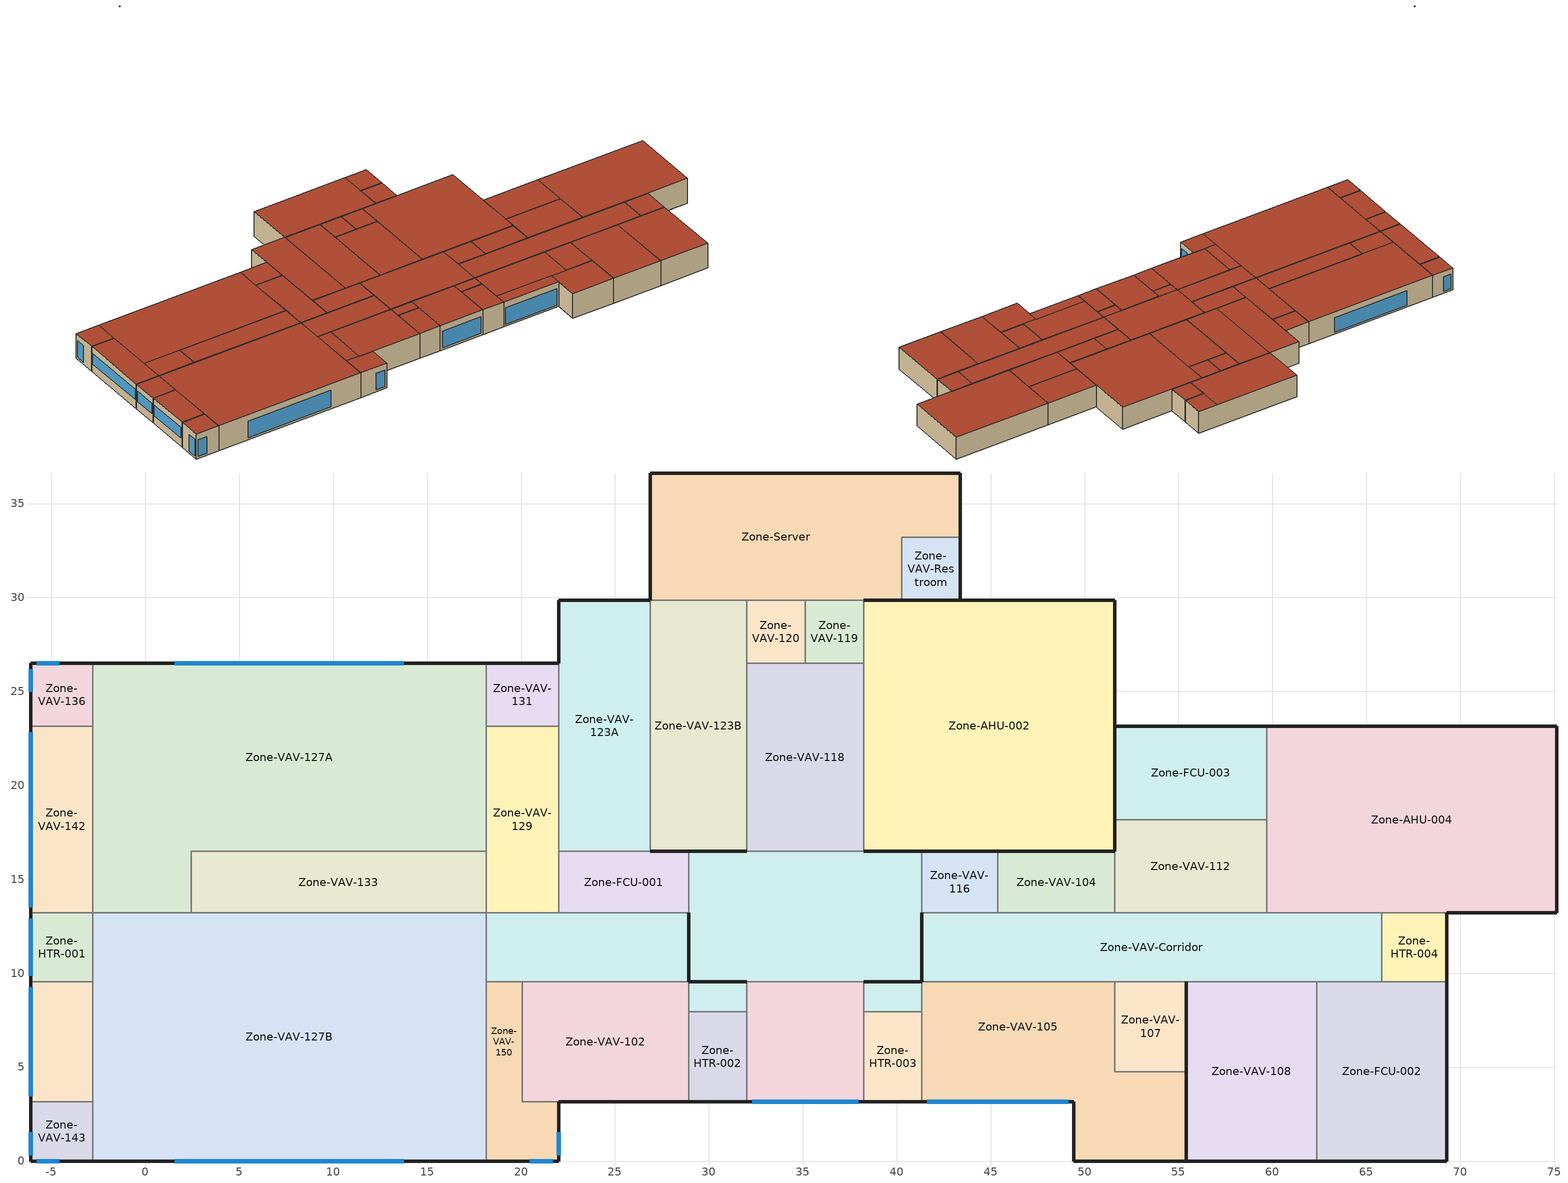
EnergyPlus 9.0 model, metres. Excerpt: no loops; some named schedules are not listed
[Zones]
Zone-VAV-143
 floor ground (nonres floor): -2.79,3.15 -2.79,0 -6.1,0 -6.1,3.15 z0
 wall outside (nonres ext wall): -6.1,3.15 -6.1,0 -2.79,0 z0:3.66
 wall to Zone-VAV-142 (int wall): -2.79,3.15 -6.1,3.15 z0:3.66
 wall to Zone-VAV-127B (int wall): -2.79,0 -2.79,3.15 z0:3.66
 window (Window U 0.57 SHGC 0.39): -5.79,0 -4.57,0 / -6.1,1.52 -6.1,0.3 z0.3:2.74
 roof outside (nonres roof): -6.1,3.15 -6.1,0 -2.79,0 -2.79,3.15 z3.66
Zone-VAV-142
 floor ground (nonres floor): -2.79,9.55 -2.79,3.15 -6.1,3.15 -6.1,9.55 z0; -2.79,23.14 -2.79,13.21 -6.1,13.21 -6.1,23.14 z0
 wall outside (nonres ext wall): -6.1,23.14 -6.1,13.21 / -6.1,9.55 -6.1,3.15 z0:3.66
 wall to Zone-VAV-136 (int wall): -2.79,23.14 -6.1,23.14 z0:3.66
 wall to Zone-VAV-127A (int wall): -2.79,13.21 -2.79,23.14 z0:3.66
 wall adiabatic (int wall): -6.1,13.21 -2.79,13.21 / -2.79,9.55 -6.1,9.55 z0:3.66
 wall to Zone-VAV-127B (int wall): -2.79,3.15 -2.79,9.55 z0:3.66
 window (Window U 0.57 SHGC 0.39): -6.1,22.83 -6.1,13.51 / -6.1,9.25 -6.1,3.45 z1.22:2.74
 roof outside (nonres roof): -6.1,23.14 -6.1,13.21 -2.79,13.21 -2.79,23.14 z3.66; -6.1,9.55 -6.1,3.15 -2.79,3.15 -2.79,9.55 z3.66
Zone-HTR-001
 floor ground (nonres floor): -2.79,13.21 -2.79,9.55 -6.1,9.55 -6.1,13.21 z0
 wall outside (nonres ext wall): -6.1,13.21 -6.1,9.55 z0:3.66
 wall adiabatic (int wall): -6.1,9.55 -2.79,9.55 -2.79,13.21 -6.1,13.21 z0:3.66
 window (Window U 0.57 SHGC 0.39): -6.1,12.9 -6.1,9.86 z1.22:2.74
 roof outside (nonres roof): -6.1,13.21 -6.1,9.55 -2.79,9.55 -2.79,13.21 z3.66
Zone-VAV-127B
 floor ground (nonres floor): 18.14,13.21 18.14,0 -2.79,0 -2.79,13.21 z0
 wall outside (nonres ext wall): -2.79,0 18.14,0 z0:3.66
 wall to Zone-VAV-133 (int wall): 18.14,13.21 2.44,13.21 z0:3.66
 wall adiabatic (int wall): -2.79,13.21 -2.79,9.55 z0:3.66
 wall to Zone-VAV-150 (int wall): 18.14,0 18.14,9.55 z0:3.66
 wall to Zone-VAV-127A (int wall): 2.44,13.21 -2.79,13.21 z0:3.66
 wall to Zone-VAV-Corridor (int wall): 18.14,9.55 18.14,13.21 z0:3.66
 window (Window U 0.57 SHGC 0.39): 1.57,0 13.77,0 z0.3:2.74
 roof outside (nonres roof): -2.79,13.21 -2.79,0 18.14,0 18.14,13.21 z3.66
Zone-VAV-136
 floor ground (nonres floor): -2.79,26.49 -2.79,23.14 -6.1,23.14 -6.1,26.49 z0
 wall outside (nonres ext wall): -2.79,26.49 -6.1,26.49 -6.1,23.14 z0:3.66
 wall to Zone-VAV-127A (int wall): -2.79,23.14 -2.79,26.49 z0:3.66
 window (Window U 0.57 SHGC 0.39): -4.57,26.49 -5.79,26.49 / -6.1,26.19 -6.1,24.97 z0.3:2.74
 roof outside (nonres roof): -6.1,26.49 -6.1,23.14 -2.79,23.14 -2.79,26.49 z3.66
Zone-VAV-131
 floor ground (nonres floor): 22,26.49 22,23.14 18.14,23.14 18.14,26.49 z0
 wall outside (nonres ext wall): 22,26.49 18.14,26.49 z0:3.66
 wall to Zone-VAV-127A (int wall): 18.14,26.49 18.14,23.14 z0:3.66
 wall to Zone-VAV-123A (int wall): 22,23.14 22,26.49 z0:3.66
 wall to Zone-VAV-129 (int wall): 18.14,23.14 22,23.14 z0:3.66
 roof outside (nonres roof): 18.14,26.49 18.14,23.14 22,23.14 22,26.49 z3.66
Zone-VAV-129
 floor ground (nonres floor): 22,23.14 22,13.21 18.14,13.21 18.14,23.14 z0
 wall to Zone-VAV-133 (int wall): 18.14,16.48 18.14,13.21 z0:3.66
 wall to Zone-VAV-Corridor (int wall): 18.14,13.21 22,13.21 z0:3.66
 wall adiabatic (int wall): 22,13.21 22,16.48 z0:3.66
 wall to Zone-VAV-127A (int wall): 18.14,23.14 18.14,16.48 z0:3.66
 wall to Zone-VAV-123A (int wall): 22,16.48 22,23.14 z0:3.66
 roof outside (nonres roof): 18.14,23.14 18.14,13.21 22,13.21 22,23.14 z3.66
Zone-VAV-123A
 floor ground (nonres floor): 26.87,29.84 26.87,16.48 22,16.48 22,29.84 z0
 wall outside (nonres ext wall): 26.87,29.84 22,29.84 22,26.49 z0:3.66
 wall to Zone-VAV-123B (int wall): 26.87,16.48 26.87,29.84 z0:3.66
 wall adiabatic (int wall): 22,16.48 26.87,16.48 z0:3.66
 roof outside (nonres roof): 22,29.84 22,16.48 26.87,16.48 26.87,29.84 z3.66
Zone-VAV-123B
 floor ground (nonres floor): 32,29.84 32,16.48 26.87,16.48 26.87,29.84 z0
 wall outside (nonres ext wall): 26.87,16.48 32,16.48 z0:3.66
 wall adiabatic (int wall): 32,29.84 26.87,29.84 z0:3.66
 wall to Zone-VAV-118 (int wall): 32,16.48 32,26.49 z0:3.66
 wall to Zone-VAV-120 (int wall): 32,26.49 32,29.84 z0:3.66
 roof outside (nonres roof): 26.87,29.84 26.87,16.48 32,16.48 32,29.84 z3.66
Zone-Server
 floor ground (nonres floor): 43.38,36.63 43.38,33.2 40.26,33.2 40.26,36.63 z0; 40.26,36.63 40.26,29.84 26.87,29.84 26.87,36.63 z0
 wall outside (nonres ext wall): 43.38,33.2 43.38,36.63 26.87,36.63 26.87,29.84 / 38.25,29.84 40.26,29.84 z0:3.66
 wall to Zone-VAV-Restroom (int wall): 40.26,29.84 40.26,33.2 43.38,33.2 z0:3.66
 wall adiabatic (int wall): 26.87,29.84 32,29.84 35.13,29.84 38.25,29.84 z0:3.66
 roof outside (nonres roof): 26.87,36.63 26.87,29.84 40.26,29.84 40.26,36.63 z3.66; 40.26,36.63 40.26,33.2 43.38,33.2 43.38,36.63 z3.66
Zone-VAV-118
 floor ground (nonres floor): 38.25,26.49 38.25,16.48 32,16.48 32,26.49 z0
 wall adiabatic (int wall): 38.25,16.48 38.25,26.49 z0:3.66
 wall to Zone-VAV-119 (int wall): 38.25,26.49 35.13,26.49 z0:3.66
 wall to Zone-VAV-Corridor (int wall): 32,16.48 38.25,16.48 z0:3.66
 wall to Zone-VAV-120 (int wall): 35.13,26.49 32,26.49 z0:3.66
 roof outside (nonres roof): 32,26.49 32,16.48 38.25,16.48 38.25,26.49 z3.66
Zone-VAV-120
 floor ground (nonres floor): 35.13,29.84 35.13,26.49 32,26.49 32,29.84 z0
 wall to Zone-VAV-119 (int wall): 35.13,26.49 35.13,29.84 z0:3.66
 wall adiabatic (int wall): 35.13,29.84 32,29.84 z0:3.66
 roof outside (nonres roof): 32,29.84 32,26.49 35.13,26.49 35.13,29.84 z3.66
Zone-VAV-119
 floor ground (nonres floor): 38.25,29.84 38.25,26.49 35.13,26.49 35.13,29.84 z0
 wall adiabatic (int wall): 38.25,26.49 38.25,29.84 35.13,29.84 z0:3.66
 roof outside (nonres roof): 35.13,29.84 35.13,26.49 38.25,26.49 38.25,29.84 z3.66
Zone-VAV-Restroom
 floor ground (nonres floor): 43.38,33.2 43.38,29.84 40.26,29.84 40.26,33.2 z0
 wall outside (nonres ext wall): 40.26,29.84 43.38,29.84 43.38,33.2 z0:3.66
 roof outside (nonres roof): 40.26,33.2 40.26,29.84 43.38,29.84 43.38,33.2 z3.66
Zone-VAV-102
 floor ground (nonres floor): 28.93,9.55 28.93,3.15 20.07,3.15 20.07,9.55 z0; 38.25,9.55 38.25,3.15 32,3.15 32,9.55 z0
 wall outside (nonres ext wall): 32,3.15 38.25,3.15 / 22,3.15 28.93,3.15 z0:3.66
 wall adiabatic (int wall): 32,7.95 32,3.15 / 38.25,3.15 38.25,7.95 / 28.93,3.15 28.93,7.95 z0:3.66
 wall to Zone-VAV-Corridor (int wall): 38.25,7.95 38.25,9.55 32,9.55 32,7.95 / 28.93,7.95 28.93,9.55 20.07,9.55 z0:3.66
 wall to Zone-VAV-150 (int wall): 20.07,9.55 20.07,3.15 22,3.15 z0:3.66
 window (Window U 0.57 SHGC 0.39): 32.31,3.15 37.95,3.15 z0.3:2.74
 roof outside (nonres roof): 32,9.55 32,3.15 38.25,3.15 38.25,9.55 z3.66; 20.07,9.55 20.07,3.15 28.93,3.15 28.93,9.55 z3.66
Zone-FCU-001
 floor ground (nonres floor): 28.93,16.48 28.93,13.21 22,13.21 22,16.48 z0
 wall adiabatic (int wall): 28.93,13.21 28.93,16.48 26.87,16.48 22,16.48 22,13.21 28.93,13.21 z0:3.66
 roof outside (nonres roof): 22,16.48 22,13.21 28.93,13.21 28.93,16.48 z3.66
Zone-AHU-002
 floor ground (nonres floor): 51.61,29.84 51.61,16.48 38.25,16.48 38.25,29.84 z0
 wall outside (nonres ext wall): 38.25,16.48 51.61,16.48 51.61,29.84 38.25,29.84 z0:3.66
 wall adiabatic (int wall): 38.25,29.84 38.25,26.49 38.25,16.48 z0:3.66
 roof outside (nonres roof): 38.25,29.84 38.25,16.48 51.61,16.48 51.61,29.84 z3.66
Zone-FCU-003
 floor ground (nonres floor): 59.69,23.14 59.69,18.17 51.61,18.17 51.61,23.14 z0
 wall outside (nonres ext wall): 59.69,23.14 51.61,23.14 51.61,18.17 z0:3.66
 wall to Zone-AHU-004 (int wall): 59.69,18.17 59.69,23.14 z0:3.66
 wall to Zone-VAV-112 (int wall): 51.61,18.17 59.69,18.17 z0:3.66
 roof outside (nonres roof): 51.61,23.14 51.61,18.17 59.69,18.17 59.69,23.14 z3.66
Zone-VAV-112
 floor ground (nonres floor): 59.69,18.17 59.69,13.21 51.61,13.21 51.61,18.17 z0
 wall outside (nonres ext wall): 51.61,18.17 51.61,16.48 z0:3.66
 wall to Zone-AHU-004 (int wall): 59.69,13.21 59.69,18.17 z0:3.66
 wall adiabatic (int wall): 51.61,13.21 59.69,13.21 z0:3.66
 wall to Zone-VAV-104 (int wall): 51.61,16.48 51.61,13.21 z0:3.66
 roof outside (nonres roof): 51.61,18.17 51.61,13.21 59.69,13.21 59.69,18.17 z3.66
Zone-VAV-150
 floor ground (nonres floor): 20.07,9.55 20.07,3.15 18.14,3.15 18.14,9.55 z0; 22,3.15 22,0 18.14,0 18.14,3.15 z0
 wall outside (nonres ext wall): 18.14,0 22,0 22,3.15 z0:3.66
 wall to Zone-VAV-Corridor (int wall): 20.07,9.55 18.14,9.55 z0:3.66
 window (Window U 0.57 SHGC 0.39): 22,0.3 22,1.52 / 20.47,0 21.69,0 z0.3:2.74
 roof outside (nonres roof): 18.14,3.15 18.14,0 22,0 22,3.15 z3.66; 18.14,9.55 18.14,3.15 20.07,3.15 20.07,9.55 z3.66
Zone-HTR-002
 floor ground (nonres floor): 32,7.95 32,3.15 28.93,3.15 28.93,7.95 z0
 wall outside (nonres ext wall): 28.93,3.15 32,3.15 z0:3.66
 wall adiabatic (int wall): 32,3.15 32,7.95 28.93,7.95 28.93,3.15 z0:3.66
 roof outside (nonres roof): 28.93,7.95 28.93,3.15 32,3.15 32,7.95 z3.66
Zone-HTR-003
 floor ground (nonres floor): 41.33,7.95 41.33,3.15 38.25,3.15 38.25,7.95 z0
 wall outside (nonres ext wall): 38.25,3.15 41.33,3.15 z0:3.66
 wall to Zone-VAV-105 (int wall): 41.33,3.15 41.33,7.95 z0:3.66
 wall adiabatic (int wall): 41.33,7.95 38.25,7.95 38.25,3.15 z0:3.66
 roof outside (nonres roof): 38.25,7.95 38.25,3.15 41.33,3.15 41.33,7.95 z3.66
Zone-VAV-104
 floor ground (nonres floor): 51.61,16.48 51.61,13.21 45.38,13.21 45.38,16.48 z0
 wall outside (nonres ext wall): 51.61,16.48 45.38,16.48 z0:3.66
 wall to Zone-VAV-116 (int wall): 45.38,16.48 45.38,13.21 z0:3.66
 wall adiabatic (int wall): 45.38,13.21 51.61,13.21 z0:3.66
 roof outside (nonres roof): 45.38,16.48 45.38,13.21 51.61,13.21 51.61,16.48 z3.66
Zone-VAV-116
 floor ground (nonres floor): 45.38,16.48 45.38,13.21 41.33,13.21 41.33,16.48 z0
 wall outside (nonres ext wall): 45.38,16.48 41.33,16.48 z0:3.66
 wall adiabatic (int wall): 41.33,16.48 41.33,13.21 45.38,13.21 z0:3.66
 roof outside (nonres roof): 41.33,16.48 41.33,13.21 45.38,13.21 45.38,16.48 z3.66
Zone-AHU-004
 floor ground (nonres floor): 75.13,23.14 75.13,13.21 59.69,13.21 59.69,23.14 z0
 wall outside (nonres ext wall): 69.29,13.21 75.13,13.21 75.13,23.14 59.69,23.14 z0:3.66
 wall adiabatic (int wall): 59.69,13.21 65.82,13.21 z0:3.66
 wall to Zone-HTR-004 (int wall): 65.82,13.21 69.29,13.21 z0:3.66
 ceiling adiabatic (nonres roof): 0,26.2 0,26.1 0.1,26.1 0.1,26.2 z50
 roof outside (nonres roof): 59.69,23.14 59.69,13.21 75.13,13.21 75.13,23.14 z3.66
Zone-VAV-108
 floor ground (nonres floor): 62.36,9.55 62.36,0 55.42,0 55.42,9.55 z0
 wall outside (nonres ext wall): 55.42,0 62.36,0 z0:3.66; 55.42,9.55,3.66 55.42,9.55,0 55.42,4.75,0 55.42,4.78,3.66; 55.42,4.78,3.66 55.42,4.75,0 55.42,0,0 55.42,0,3.66
 wall to Zone-FCU-002 (int wall): 62.36,0 62.36,9.55 z0:3.66
 wall adiabatic (int wall): 62.36,9.55 55.42,9.55 z0:3.66
 roof outside (nonres roof): 55.42,9.55 55.42,0 62.36,0 62.36,9.55 z3.66
Zone-HTR-004
 floor ground (nonres floor): 69.29,13.21 69.29,9.55 65.82,9.55 65.82,13.21 z0
 wall outside (nonres ext wall): 69.29,9.55 69.29,13.21 z0:3.66
 wall to Zone-FCU-002 (int wall): 65.82,9.55 69.29,9.55 z0:3.66
 wall adiabatic (int wall): 65.82,13.21 65.82,9.55 z0:3.66
 roof outside (nonres roof): 65.82,13.21 65.82,9.55 69.29,9.55 69.29,13.21 z3.66
Zone-VAV-Corridor
 floor ground (nonres floor): 41.33,16.48 41.33,9.55 28.93,9.55 28.93,16.48 z0; 65.82,13.21 65.82,9.55 41.33,9.55 41.33,13.21 z0; 41.33,9.55 41.33,7.95 38.25,7.95 38.25,9.55 z0; 32,9.55 32,7.95 28.93,7.95 28.93,9.55 z0; 28.93,13.21 28.93,9.55 18.14,9.55 18.14,13.21 z0
 wall outside (nonres ext wall): 32,16.48 28.93,16.48 / 38.25,9.55 41.33,9.55 41.33,13.21 / 28.93,13.21 28.93,9.55 32,9.55 z0:3.66
 wall adiabatic (int wall): 38.25,7.95 41.33,7.95 41.33,9.55 51.61,9.55 55.42,9.55 62.36,9.55 65.82,9.55 65.82,13.21 59.69,13.21 51.61,13.21 45.38,13.21 41.33,13.21 41.33,16.48 38.25,16.48 / 28.93,7.95 32,7.95 / 28.93,16.48 28.93,13.21 22,13.21 z0:3.66
 roof outside (nonres roof): 41.33,13.21 41.33,9.55 65.82,9.55 65.82,13.21 z3.66; 28.93,16.48 28.93,9.55 41.33,9.55 41.33,16.48 z3.66; 18.14,13.21 18.14,9.55 28.93,9.55 28.93,13.21 z3.66; 28.93,9.55 28.93,7.95 32,7.95 32,9.55 z3.66; 38.25,9.55 38.25,7.95 41.33,7.95 41.33,9.55 z3.66
Zone-VAV-133
 floor ground (nonres floor): 18.14,16.48 18.14,13.21 2.44,13.21 2.44,16.48 z0
 wall to Zone-VAV-127A (int wall): 18.14,16.48 2.44,16.48 2.44,13.21 z0:3.66
 roof outside (nonres roof): 18.14,13.21 18.14,16.48 2.44,16.48 2.44,13.21 z3.66
Zone-VAV-105
 floor ground (nonres floor): 51.61,9.55 51.61,4.75 41.33,4.75 41.33,9.55 z0; 55.42,4.75 55.42,0 49.43,0 49.43,4.75 z0; 49.43,4.75 49.43,3.15 41.33,3.15 41.33,4.75 z0
 wall outside (nonres ext wall): 41.33,3.15 49.43,3.15 49.43,0 55.42,0 55.42,4.75 z0:3.66
 wall adiabatic (int wall): 51.61,9.55 41.33,9.55 41.33,7.95 z0:3.66
 wall to Zone-VAV-107 (int wall): 55.42,4.75 51.61,4.75 51.61,9.55 z0:3.66
 window (Window U 0.57 SHGC 0.39): 41.63,3.15 49.12,3.15 z0.3:2.74
 roof outside (nonres roof): 41.33,4.75 41.33,3.15 49.43,3.15 49.43,4.75 z3.66; 41.33,9.55 41.33,4.75 51.61,4.75 51.61,9.55 z3.66; 49.43,4.75 49.43,0 55.42,0 55.42,4.75 z3.66
Zone-FCU-002
 floor ground (nonres floor): 69.29,9.55 69.29,0 62.36,0 62.36,9.55 z0
 wall outside (nonres ext wall): 62.36,0 69.29,0 69.29,9.55 z0:3.66
 wall adiabatic (int wall): 65.82,9.55 62.36,9.55 z0:3.66
 roof outside (nonres roof): 62.36,9.55 62.36,0 69.29,0 69.29,9.55 z3.66
Zone-VAV-107
 floor ground (nonres floor): 55.42,9.55 55.42,4.75 51.61,4.75 51.61,9.55 z0
 wall outside (nonres ext wall): 55.42,4.75 55.42,9.55 z0:3.66
 wall adiabatic (int wall): 55.42,9.55 51.61,9.55 z0:3.66
 roof outside (nonres roof): 51.61,9.55 51.61,4.75 55.42,4.75 55.42,9.55 z3.66
Zone-VAV-127A
 floor ground (nonres floor): 2.44,16.48 2.44,13.21 -2.79,13.21 -2.79,16.48 z0; 18.14,26.49 18.14,16.48 -2.79,16.48 -2.79,26.49 z0
 wall outside (nonres ext wall): 18.14,26.49 -2.79,26.49 z0:3.66
 window (Window U 0.57 SHGC 0.39): 13.77,26.49 1.57,26.49 z0.3:2.74
 roof outside (nonres roof): 18.14,16.48 18.14,26.49 -2.79,26.49 -2.79,16.48 z3.66; 2.44,13.21 2.44,16.48 -2.79,16.48 -2.79,13.21 z3.66
[Building]
CLGSetPtNormal: North Axis {deg}=0; Terrain=City; Loads Convergence Tolerance Value=0.04; Temperature Convergence Tolerance Value {deltaC}=0.2; Solar Distribution=FullExterior; Maximum Number of Warmup Days=25; Minimum Number of Warmup Days=7
[Site:Location]
Pasco WA USA Design Conditions: Latitude {deg}=46.27; Longitude {deg}=-119.12; Time Zone {hr}=-8; Elevation {m}=136
[SizingPeriod:DesignDay] Day of Month=21; Dry-Bulb Temperature Range Modifier Type=DefaultMultipliers; Humidity Condition Type=Wetbulb; Barometric Pressure {Pa}=99702; Rain Indicator=No; Snow Indicator=No; Daylight Saving Time Indicator=No
Name | Month | Day Type | Maximum Dry-Bulb Temperature {C} | Daily Dry-Bulb Temperature Range {deltaC} | Wetbulb or DewPoint at Maximum Dry-Bulb {C} | Wind Speed {m/s} | Wind Direction {deg} | Solar Model Indicator | Sky Clearness | ASHRAE Clear Sky Optical Depth for Beam Irradiance (taub) | ASHRAE Clear Sky Optical Depth for Diffuse Irradiance (taud)
Pasco Ann Htg 99.6% Condns DB | 12 | WinterDesignDay | -14 | 0 | -14 | 2.5 | 310 | ASHRAEClearSky | 0
Pasco Ann Clg .4% Condns DB=>MWB | 7 | SummerDesignDay | 37.5 | 17.8 | 21.1 | 3.1 | 330 | ASHRAETau |  | 0.398 | 2.219
[Site:GroundTemperature:BuildingSurface]
19.71, 19.71, 19.82, 20.06, 20.41, 22.58, 23.24, 23.4, 23.34, 21.19, 20.41, 19.97
[Site:WaterMainsTemperature]
Calculation Method=Correlation; Annual Average Outdoor Air Temperature {C}=9.75; Maximum Difference In Monthly Average Outdoor Air Temperatures {deltaC}=28.14
[Material]
Name | Roughness | Thickness {m} | Conductivity {W/m-K} | Density {kg/m3} | Specific Heat {J/kg-K} | Thermal Absorptance | Solar Absorptance | Visible Absorptance
G01 13mm gypsum board | Smooth | 0.0127 | 0.16 | 800 | 1090 | 0.9 | 0.7 | 0.5
F13 Built-up roofing | Rough | 0.2 | 0.16 | 1120 | 1460 | 0.9 | 0.7
F08 Metal surface | Smooth | 0.0008 | 45.28 | 7824 | 500
150mm Normalweight concrete floor | MediumRough | 0.15 | 2.31 | 2322 | 832
Std Wood 6inch | MediumSmooth | 0.15 | 0.12 | 540 | 1210 | 0.9 | 0.7 | 0.7
DENSE FACE BRICK | Rough | 0.101498 | 1.245296 | 2082.4 | 920.48 | 0.9 | 0.93 | 0.93
G01 16mm gypsum board | MediumSmooth | 0.0159 | 0.16 | 800 | 1090
[Material:NoMass] Thermal Absorptance=0.9; Solar Absorptance=0.7
Name | Roughness | Thermal Resistance {m2-K/W} | Visible Absorptance
Nonres_Exterior_Wall_Insulation | MediumSmooth | 2.81828 | 0.7
Nonres Roof Insulation | MediumSmooth | 5.30668 | 0.7
Nonres Floor Insulation | MediumSmooth | 0.0299387 | 0.7
CP02 CARPET PAD | VeryRough | 0.21648 | 0.8
[WindowMaterial:Glazing] Optical Data Type=SpectralAverage; Thickness {m}=0.006; Infrared Transmittance at Normal Incidence=0; Front Side Infrared Hemispherical Emissivity=0.84; Conductivity {W/m-K}=0.9
Name | Solar Transmittance at Normal Incidence | Front Side Solar Reflectance at Normal Incidence | Back Side Solar Reflectance at Normal Incidence | Visible Transmittance at Normal Incidence | Front Side Visible Reflectance at Normal Incidence | Back Side Visible Reflectance at Normal Incidence | Back Side Infrared Hemispherical Emissivity
REF D CLEAR 6MM | 0.429 | 0.308 | 0.379 | 0.334 | 0.453 | 0.505 | 0.82
CLEAR 6MM | 0.775 | 0.071 | 0.071 | 0.881 | 0.08 | 0.08 | 0.84
[WindowMaterial:Gas]
AIR 6MM: Gas Type=Air; Thickness {m}=0.0063
[Construction]
int wall: G01 13mm gypsum board, G01 13mm gypsum board
nonres ext wall: DENSE FACE BRICK, G01 16mm gypsum board, Nonres_Exterior_Wall_Insulation, G01 16mm gypsum board
nonres roof: F13 Built-up roofing, Nonres Roof Insulation, F08 Metal surface
nonres floor: Nonres Floor Insulation, 150mm Normalweight concrete floor, CP02 CARPET PAD
InteriorFurnishings: Std Wood 6inch
Window U 0.57 SHGC 0.39: REF D CLEAR 6MM, AIR 6MM, CLEAR 6MM
[Zone] Multiplier=1
Zone-VAV-143; Zone-VAV-142; Zone-HTR-001; Zone-VAV-136; Zone-VAV-127B; Zone-VAV-127A; Zone-VAV-131; Zone-VAV-129; Zone-VAV-150; Zone-VAV-123A; Zone-VAV-123B; Zone-Server; Zone-VAV-118; Zone-VAV-120; Zone-VAV-119; Zone-VAV-Restroom; Zone-AHU-004; Zone-VAV-102; Zone-FCU-001; Zone-AHU-002; Zone-VAV-105; Zone-FCU-003; Zone-VAV-112; Zone-HTR-002; Zone-HTR-003; Zone-VAV-104; Zone-VAV-116; Zone-VAV-108; Zone-FCU-002; Zone-HTR-004; Zone-VAV-Corridor; Zone-VAV-133; Zone-VAV-107
[InternalMass] Construction=InteriorFurnishings
Name | Zone | Surface Area {m2}
Zone-VAV-Corridor InternalMass | Zone-VAV-Corridor | 450
Zone-VAV-102 InternalMass | Zone-VAV-102 | 193
Zone-VAV-104 InternalMass | Zone-VAV-104 | 41
Zone-VAV-105 InternalMass | Zone-VAV-105 | 182
Zone-VAV-107 InternalMass | Zone-VAV-107 | 37
Zone-VAV-108 InternalMass | Zone-VAV-108 | 132
Zone-VAV-112 InternalMass | Zone-VAV-112 | 80
Zone-VAV-116 InternalMass | Zone-VAV-116 | 27
Zone-VAV-118 InternalMass | Zone-VAV-118 | 125
Zone-VAV-119 InternalMass | Zone-VAV-119 | 21
Zone-VAV-120 InternalMass | Zone-VAV-120 | 21
Zone-VAV-123A InternalMass | Zone-VAV-123A | 130
Zone-VAV-123B InternalMass | Zone-VAV-123B | 137
Zone-VAV-127A InternalMass | Zone-VAV-127A | 365
Zone-VAV-127B InternalMass | Zone-VAV-127B | 392
Zone-VAV-129 InternalMass | Zone-VAV-129 | 77
Zone-VAV-131 InternalMass | Zone-VAV-131 | 26
Zone-VAV-133 InternalMass | Zone-VAV-133 | 29
Zone-VAV-142 InternalMass | Zone-VAV-142 | 108
Zone-VAV-143 InternalMass | Zone-VAV-143 | 21
Zone-VAV-150 InternalMass | Zone-VAV-150 | 49
Zone-AHU-002 InternalMass | Zone-AHU-002 | 357
Zone-AHU-004 InternalMass | Zone-AHU-004 | 307
Zone-Server InternalMass | Zone-Server | 4000
Zone-FCU-001 InternalMass | Zone-FCU-001 | 45
Zone-FCU-002 InternalMass | Zone-FCU-002 | 132
Zone-FCU-003 InternalMass | Zone-FCU-003 | 80
Zone-HTR-001 InternalMass | Zone-HTR-001 | 4
Zone-HTR-002 InternalMass | Zone-HTR-002 | 4
Zone-HTR-003 InternalMass | Zone-HTR-003 | 4
Zone-HTR-004 InternalMass | Zone-HTR-004 | 4
Zone-VAV-Restroom InternalMass | Zone-VAV-Restroom | 21
Zone-VAV-136 InternalMass | Zone-VAV-136 | 22
[People] Number of People Schedule=BLDG OCC SCH; Number of People Calculation Method=Area/Person; Fraction Radiant=0.3; Sensible Heat Fraction=AUTOCALCULATE; Activity Level Schedule=ACTIVITY SCH; Enable ASHRAE 55 Comfort Warnings=No; Mean Radiant Temperature Calculation Type=ZoneAveraged; Work Efficiency Schedule=WORK EFF SCH; Clothing Insulation Calculation Method Schedule=AIR VELO SCH
Name | Zone or ZoneList | Zone Floor Area per Person {m2/person}
Zone-VAV-Corridor People | Zone-VAV-Corridor | 18.5788
Zone-VAV-102 People | Zone-VAV-102 | 4.64
Zone-VAV-104 People | Zone-VAV-104 | 18.5788
Zone-VAV-105 People | Zone-VAV-105 | 18.5788
Zone-VAV-107 People | Zone-VAV-107 | 18.5788
Zone-VAV-108 People | Zone-VAV-108 | 18.5788
Zone-VAV-112 People | Zone-VAV-112 | 18.5788
Zone-VAV-116 People | Zone-VAV-116 | 18.5788
Zone-VAV-118 People | Zone-VAV-118 | 4.64
Zone-VAV-119 People | Zone-VAV-119 | 10
Zone-VAV-120 People | Zone-VAV-120 | 10
Zone-VAV-123A People | Zone-VAV-123A | 9.29
Zone-VAV-123B People | Zone-VAV-123B | 9.29
Zone-VAV-127A People | Zone-VAV-127A | 14
Zone-VAV-127B People | Zone-VAV-127B | 14
Zone-VAV-129 People | Zone-VAV-129 | 12
Zone-VAV-131 People | Zone-VAV-131 | 12
Zone-VAV-133 People | Zone-VAV-133 | 18.5788
Zone-VAV-142 People | Zone-VAV-142 | 10
Zone-VAV-143 People | Zone-VAV-143 | 10
Zone-VAV-150 People | Zone-VAV-150 | 18.5788
Zone-AHU-002 People | Zone-AHU-002 | 9.29
Zone-AHU-004 People | Zone-AHU-004 | 18.5788
Zone-Server People | Zone-Server | 18.5788
Zone-FCU-001 People | Zone-FCU-001 | 18.5788
Zone-FCU-002 People | Zone-FCU-002 | 18.5788
Zone-FCU-003 People | Zone-FCU-003 | 18.5788
Zone-HTR-001 People | Zone-HTR-001 | 18.5788
Zone-HTR-002 People | Zone-HTR-002 | 18.5788
Zone-HTR-003 People | Zone-HTR-003 | 18.5788
Zone-HTR-004 People | Zone-HTR-004 | 18.5788
Zone-VAV-Restroom People | Zone-VAV-Restroom | 1800.58
Zone-VAV-136 People | Zone-VAV-136 | 10
[Lights] Design Level Calculation Method=Watts/Area; Return Air Fraction=0; Fraction Radiant=0.7; Fraction Visible=0.2; Fraction Replaceable=1; Return Air Fraction Calculated from Plenum Temperature=No
Name | Zone or ZoneList | Schedule | Watts per Zone Floor Area {W/m2}
Zone-VAV-Corridor Lights | Zone-VAV-Corridor | BLDG LIGHT SCH | 3.28
Zone-VAV-102 Lights | Zone-VAV-102 | BLDG LIGHT SCH Zone-VAV-102 | 3.28
Zone-VAV-104 Lights | Zone-VAV-104 | BLDG LIGHT SCH Zone-VAV-104 | 3.28
Zone-VAV-105 Lights | Zone-VAV-105 | BLDG LIGHT SCH Zone-VAV-105 | 3.28
Zone-VAV-107 Lights | Zone-VAV-107 | BLDG LIGHT SCH Zone-VAV-107 | 3.28
Zone-VAV-108 Lights | Zone-VAV-108 | BLDG LIGHT SCH Zone-VAV-108 | 3.28
Zone-VAV-112 Lights | Zone-VAV-112 | BLDG LIGHT SCH Zone-VAV-112 | 3.28
Zone-VAV-116 Lights | Zone-VAV-116 | BLDG LIGHT SCH Zone-VAV-116 | 3.28
Zone-VAV-118 Lights | Zone-VAV-118 | BLDG LIGHT SCH Zone-VAV-118 | 3.28
Zone-VAV-119 Lights | Zone-VAV-119 | BLDG LIGHT SCH Zone-VAV-119 | 3.28
Zone-VAV-120 Lights | Zone-VAV-120 | BLDG LIGHT SCH Zone-VAV-120 | 3.28
Zone-VAV-123A Lights | Zone-VAV-123A | BLDG LIGHT SCH Zone-VAV-123A | 3.28
Zone-VAV-123B Lights | Zone-VAV-123B | BLDG LIGHT SCH Zone-VAV-123B | 3.28
Zone-VAV-127A Lights | Zone-VAV-127A | BLDG LIGHT SCH Zone-VAV-127A | 3.28
Zone-VAV-127B Lights | Zone-VAV-127B | BLDG LIGHT SCH Zone-VAV-127B | 3.28
Zone-VAV-129 Lights | Zone-VAV-129 | BLDG LIGHT SCH Zone-VAV-129 | 3.28
Zone-VAV-131 Lights | Zone-VAV-131 | BLDG LIGHT SCH Zone-VAV-131 | 3.28
Zone-VAV-133 Lights | Zone-VAV-133 | BLDG LIGHT SCH Zone-VAV-133 | 3.28
Zone-VAV-142 Lights | Zone-VAV-142 | BLDG LIGHT SCH Zone-VAV-142 | 3.28
Zone-VAV-143 Lights | Zone-VAV-143 | BLDG LIGHT SCH Zone-VAV-143 | 3.28
Zone-VAV-150 Lights | Zone-VAV-150 | BLDG LIGHT SCH Zone-VAV-150 | 3.28
Zone-AHU-002 Lights | Zone-AHU-002 | BLDG LIGHT SCH | 3.28
Zone-AHU-004 Lights | Zone-AHU-004 | BLDG LIGHT SCH | 3.28
Zone-Server Lights | Zone-Server | BLDG LIGHT SCH | 3.28
Zone-FCU-001 Lights | Zone-FCU-001 | BLDG LIGHT SCH | 3.28
Zone-FCU-002 Lights | Zone-FCU-002 | BLDG LIGHT SCH | 3.28
Zone-FCU-003 Lights | Zone-FCU-003 | BLDG LIGHT SCH | 3.28
Zone-HTR-001 Lights | Zone-HTR-001 | BLDG LIGHT SCH | 3.28
Zone-HTR-002 Lights | Zone-HTR-002 | BLDG LIGHT SCH | 3.28
Zone-HTR-003 Lights | Zone-HTR-003 | BLDG LIGHT SCH | 3.28
Zone-HTR-004 Lights | Zone-HTR-004 | BLDG LIGHT SCH | 3.28
Zone-VAV-Restroom Lights | Zone-VAV-Restroom | BLDG LIGHT SCH | 0.00328
Zone-VAV-136 Lights | Zone-VAV-136 | BLDG LIGHT SCH Zone-VAV-136 | 3.28
[ElectricEquipment] Fraction Latent=0; Fraction Radiant=0.5; Fraction Lost=0
Name | Zone or ZoneList | Schedule | Design Level Calculation Method | Watts per Zone Floor Area {W/m2} | Design Level {W}
Zone-VAV-Corridor MiscPlug Equip | Zone-VAV-Corridor | BLDG EQUIP SCH | Watts/Area | 4
Zone-VAV-102 MiscPlug Equip | Zone-VAV-102 | BLDG EQUIP SCH | Watts/Area | 4
Zone-VAV-104 MiscPlug Equip | Zone-VAV-104 | BLDG EQUIP SCH | Watts/Area | 2
Zone-VAV-105 MiscPlug Equip | Zone-VAV-105 | BLDG EQUIP SCH | Watts/Area | 4
Zone-VAV-107 MiscPlug Equip | Zone-VAV-107 | BLDG EQUIP SCH | Watts/Area | 8
Zone-VAV-108 MiscPlug Equip | Zone-VAV-108 | BLDG ControlRoom EQUIP SCH | Watts/Area | 16
Zone-VAV-112 MiscPlug Equip | Zone-VAV-112 | ALWAYS ON | Watts/Area | 26.875
Zone-VAV-116 MiscPlug Equip | Zone-VAV-116 | BLDG EQUIP SCH | Watts/Area | 4
Zone-VAV-118 MiscPlug Equip | Zone-VAV-118 | BLDG EQUIP SCH | Watts/Area | 4
Zone-VAV-119 MiscPlug Equip | Zone-VAV-119 | BLDG EQUIP SCH | Watts/Area | 16
Zone-VAV-120 MiscPlug Equip | Zone-VAV-120 | BLDG EQUIP SCH | Watts/Area | 16
Zone-VAV-123A MiscPlug Equip | Zone-VAV-123A | BLDG ControlRoom EQUIP SCH | Watts/Area | 16
Zone-VAV-123B MiscPlug Equip | Zone-VAV-123B | BLDG ControlRoom EQUIP SCH | Watts/Area | 16
Zone-VAV-127A MiscPlug Equip | Zone-VAV-127A | BLDG EQUIP SCH | Watts/Area | 12
Zone-VAV-127B MiscPlug Equip | Zone-VAV-127B | BLDG EQUIP SCH | Watts/Area | 12
Zone-VAV-129 MiscPlug Equip | Zone-VAV-129 | BLDG EQUIP SCH | Watts/Area | 16
Zone-VAV-131 MiscPlug Equip | Zone-VAV-131 | BLDG EQUIP SCH | Watts/Area | 16
Zone-VAV-133 MiscPlug Equip | Zone-VAV-133 | BLDG EQUIP SCH | Watts/Area | 4
Zone-VAV-142 MiscPlug Equip | Zone-VAV-142 | BLDG EQUIP SCH | Watts/Area | 16
Zone-VAV-143 MiscPlug Equip | Zone-VAV-143 | BLDG EQUIP SCH | Watts/Area | 16
Zone-VAV-150 MiscPlug Equip | Zone-VAV-150 | BLDG EQUIP SCH | Watts/Area | 16
Zone-AHU-002 MiscPlug Equip | Zone-AHU-002 | BLDG ControlRoom EQUIP SCH | Watts/Area | 16
Zone-AHU-004 MiscPlug Equip | Zone-AHU-004 | ALWAYS ON | Watts/Area | 16
Zone-Server MiscPlug Equip | Zone-Server | ALWAYS ON | Watts/Area | 32
Zone-FCU-001 MiscPlug Equip | Zone-FCU-001 | BLDG EQUIP SCH | Watts/Area | 8
Zone-FCU-002 MiscPlug Equip | Zone-FCU-002 | BLDG ControlRoom EQUIP SCH | Watts/Area | 53.75
Zone-FCU-003 MiscPlug Equip | Zone-FCU-003 | BLDG ControlRoom EQUIP SCH | Watts/Area | 53.75
Zone-HTR-001 MiscPlug Equip | Zone-HTR-001 | BLDG EQUIP SCH | Watts/Area | 1
Zone-HTR-002 MiscPlug Equip | Zone-HTR-002 | BLDG EQUIP SCH | Watts/Area | 1
Zone-HTR-003 MiscPlug Equip | Zone-HTR-003 | BLDG EQUIP SCH | Watts/Area | 1
Zone-HTR-004 MiscPlug Equip | Zone-HTR-004 | BLDG EQUIP SCH | Watts/Area | 1
Zone-VAV-Restroom MiscPlug Equip | Zone-VAV-Restroom | BLDG EQUIP SCH | Watts/Area | 0.004
Zone-VAV-136 MiscPlug Equip | Zone-VAV-136 | BLDG EQUIP SCH | Watts/Area | 16
Zone-Server DataEquip | Zone-Server | ALWAYS ON | EquipmentLevel |  | 31200
[ZoneInfiltration:DesignFlowRate] Schedule=INFIL SCH PNNL; Design Flow Rate Calculation Method=Flow/ExteriorArea; Flow per Exterior Surface Area {m3/s-m2}=0.00056896; Constant Term Coefficient=0; Temperature Term Coefficient=0; Velocity Term Coefficient=0.224; Velocity Squared Term Coefficient=0
Name | Zone or ZoneList
Zone-VAV-Corridor Infiltration | Zone-VAV-Corridor
Zone-VAV-102 Infiltration | Zone-VAV-102
Zone-VAV-104 Infiltration | Zone-VAV-104
Zone-VAV-105 Infiltration | Zone-VAV-105
Zone-VAV-107 Infiltration | Zone-VAV-107
Zone-VAV-108 Infiltration | Zone-VAV-108
Zone-VAV-112 Infiltration | Zone-VAV-112
Zone-VAV-116 Infiltration | Zone-VAV-116
Zone-VAV-118 Infiltration | Zone-VAV-118
Zone-VAV-119 Infiltration | Zone-VAV-119
Zone-VAV-120 Infiltration | Zone-VAV-120
Zone-VAV-123A Infiltration | Zone-VAV-123A
Zone-VAV-123B Infiltration | Zone-VAV-123B
Zone-VAV-127A Infiltration | Zone-VAV-127A
Zone-VAV-127B Infiltration | Zone-VAV-127B
Zone-VAV-129 Infiltration | Zone-VAV-129
Zone-VAV-131 Infiltration | Zone-VAV-131
Zone-VAV-133 Infiltration | Zone-VAV-133
Zone-VAV-142 Infiltration | Zone-VAV-142
Zone-VAV-143 Infiltration | Zone-VAV-143
Zone-VAV-150 Infiltration | Zone-VAV-150
Zone-AHU-002 Infiltration | Zone-AHU-002
Zone-AHU-004 Infiltration | Zone-AHU-004
Zone-Server Infiltration | Zone-Server
Zone-FCU-001 Infiltration | Zone-FCU-001
Zone-FCU-002 Infiltration | Zone-FCU-002
Zone-FCU-003 Infiltration | Zone-FCU-003
Zone-HTR-001 Infiltration | Zone-HTR-001
Zone-HTR-002 Infiltration | Zone-HTR-002
Zone-HTR-003 Infiltration | Zone-HTR-003
Zone-HTR-004 Infiltration | Zone-HTR-004
Zone-VAV-Restroom Infiltration | Zone-VAV-Restroom
Zone-VAV-136 Infiltration | Zone-VAV-136
[DesignSpecification:OutdoorAir] Outdoor Air Method=Flow/Area; Outdoor Air Flow per Zone Floor Area {m3/s-m2}=0.000864; Outdoor Air Flow per Zone {m3/s}=0
Zone-HTR-001 SZ DSOA; Zone-HTR-002 SZ DSOA; Zone-HTR-003 SZ DSOA; Zone-HTR-004 SZ DSOA
[Sizing:Zone] Zone Cooling Design Supply Air Temperature Input Method=SupplyAirTemperature; Zone Cooling Design Supply Air Temperature {C}=12.7; Zone Heating Design Supply Air Temperature Input Method=SupplyAirTemperature; Zone Heating Design Supply Air Temperature {C}=50; Zone Cooling Design Supply Air Humidity Ratio {kgWater/kgDryAir}=0.0085; Zone Heating Design Supply Air Humidity Ratio {kgWater/kgDryAir}=0.008; Zone Heating Sizing Factor=0; Zone Cooling Sizing Factor=0; Cooling Design Air Flow Method=DesignDay; Cooling Minimum Air Flow {m3/s}=0; Cooling Minimum Air Flow Fraction=0; Heating Design Air Flow Method=DesignDay; Heating Design Air Flow Rate {m3/s}=0
Name | Design Specification Outdoor Air Object
Zone-HTR-001 | Zone-HTR-001 SZ DSOA
Zone-HTR-002 | Zone-HTR-002 SZ DSOA
Zone-HTR-003 | Zone-HTR-003 SZ DSOA
Zone-HTR-004 | Zone-HTR-004 SZ DSOA
[Sizing:Plant]
SEB Chilled Water Loop Condenser Water Loop: Loop Type=Condenser; Design Loop Exit Temperature {C}=29.4; Loop Design Temperature Difference {deltaC}=5.6
[ZoneControl:Thermostat] Control Type Schedule=Dual Zone Control Type Sched
Name | Zone or ZoneList | Control 1
ZONE-HTR-001 Thermostat | ZONE-HTR-001 | ZONE-HTR-001 DualSPSched
ZONE-HTR-002 Thermostat | ZONE-HTR-002 | ZONE-HTR-002 DualSPSched
ZONE-HTR-003 Thermostat | ZONE-HTR-003 | ZONE-HTR-003 DualSPSched
ZONE-HTR-004 Thermostat | ZONE-HTR-004 | ZONE-HTR-004 DualSPSched
[ThermostatSetpoint:DualSetpoint] Heating Setpoint Temperature Schedule=HTGSETP SCH; Cooling Setpoint Temperature Schedule=CLGSETP SCH
ZONE-HTR-001 DualSPSched; ZONE-HTR-002 DualSPSched; ZONE-HTR-003 DualSPSched; ZONE-HTR-004 DualSPSched
[ZoneHVAC:UnitHeater] Availability Schedule=ALWAYS ON; Maximum Supply Air Flow Rate {m3/s}=AUTOSIZE; Minimum Hot Water or Steam Flow Rate {m3/s}=0
Name | Supply Air Fan | Heating Coil | Supply Air Fan Operation During No Heating
Zone-HTR-001 Unit Heater | Zone-HTR-001 Unit HeaterFan | Zone-HTR-001 Unit Heater coil | No
Zone-HTR-002 Unit Heater | Zone-HTR-002 Unit HeaterFan | Zone-HTR-002 Unit Heater coil | no
Zone-HTR-003 Unit Heater | Zone-HTR-003 Unit HeaterFan | Zone-HTR-003 Unit Heater coil | no
Zone-HTR-004 Unit Heater | Zone-HTR-004 Unit HeaterFan | Zone-HTR-004 Unit Heater coil | no
[Zone equipment]
Zone-HTR-001: Zone-HTR-001 Unit Heater
Zone-HTR-002: Zone-HTR-002 Unit Heater
Zone-HTR-003: Zone-HTR-003 Unit Heater
Zone-HTR-004: Zone-HTR-004 Unit Heater
[Fan:ConstantVolume] Availability Schedule=HVAC Schedule Rest of the Building; Fan Total Efficiency=0.7; Pressure Rise {Pa}=622.5; Maximum Flow Rate {m3/s}=AUTOSIZE; Motor Efficiency=0.9; Motor In Airstream Fraction=1
Zone-HTR-001 Unit HeaterFan; Zone-HTR-002 Unit HeaterFan; Zone-HTR-003 Unit HeaterFan; Zone-HTR-004 Unit HeaterFan
[Coil:Heating:Electric] Availability Schedule=HVAC Schedule Rest of the Building; Efficiency=1; Nominal Capacity {W}=AUTOSIZE
Zone-HTR-001 Unit Heater coil; Zone-HTR-002 Unit Heater coil; Zone-HTR-003 Unit Heater coil; Zone-HTR-004 Unit Heater coil
[EnergyManagementSystem:Sensor]
Name | Output:Variable or Output:Meter Index Key | Output:Variable or Output:Meter
DutyCycleNumSensor | DutyCycleTimestepCount | Schedule Value
PREVFLOW1_S | PreviousFlow1 | Schedule Value
PREVFLOW2_S | PreviousFlow2 | Schedule Value
Mode | Mode | Schedule Value
P_bat_ChX | Test Battery | Electric Storage Charge Power
P_bat_S | P_bat_Schedule | Schedule Value
P_bat_DisX | Test Battery | Electric Storage Discharge Power
SOCx | Test Battery | Electric Storage Simple Charge State
DischargeHistory_s | DischargeHistory_Schedule | Schedule Value
Bat_Ch | Bat_Ch | Schedule Value
Bat_Dis | Bat_Dis | Schedule Value
DischargeTotal_S | DischargeTotal_Schedule | Schedule Value
SOC | Battery SOC | Schedule Value
CPP_EVENT_SENSOR | CPP_Schedule | Schedule Value
[EnergyManagementSystem:Actuator]
Name | Actuated Component Unique | Actuated Component Type | Actuated Component Control Type
DutyCycleNumActuator | DutyCycleTimestepCount | Schedule:Constant | Schedule Value
COOL_TSTAT2 | CLGSETP SCH Base ExtendedHVAC2 | Schedule:Compact | Schedule Value
COOL_TSTAT3 | CLGSETP SCH Base ExtendedHVAC3 | Schedule:Compact | Schedule Value
COOL_TSTAT1 | CLGSETP SCH Base ExtendedHVAC | Schedule:Compact | Schedule Value
PREVFLOW1_A | PreviousFlow1 | Schedule:Constant | Schedule value
PREVFLOW2_A | PreviousFlow2 | Schedule:Constant | Schedule value
L_1 | Ice Tank Availability | Schedule:compact | Schedule Value
L_2 | SEB Chiller Setpoint TEmp Schedule | Schedule:compact | Schedule Value
L_3 | SEB Chiller-Charging Setpoint Temp Schedule | Schedule:compact | Schedule Value
L_4 | Ice Tank Setpoint Temp Schedule | Schedule:compact | Schedule Value
Battery_Charge | Electric Load Center Battery and PV | Electrical Storage | Power Charge Rate
Battery_Discharge | Electric Load Center Battery and PV | Electrical Storage | Power Draw Rate
P_Bat_A | P_Bat_Schedule | Schedule:constant | Schedule Value
DischargeHistory | DischargeHistory_Schedule | Schedule:constant | Schedule Value
DischargeTotal | DischargeTotal_Schedule | Schedule:constant | Schedule Value
SOC_A | Battery SOC | Schedule:constant | Schedule Value
P_loss_schedule | P_loss_schedule | Schedule:constant | Schedule Value
[EnergyManagementSystem:ProgramCallingManager]
DR_POST_PROCESS Manager: EndOfSystemTimestepAfterHVACReporting; DR_POST_PROCESS
DR ManagerDutyCycle: BeginTimestepBeforePredictor; DutyCycle; DutyCycleCount; Control_Ice_Chillers
DR_CHWT_RESETManager: AfterPredictorBeforeHVACManagers; DR_CHWT_RESET
Batery_Dispatch: AfterPredictorBeforeHVACManagers; Dispatch_Battery2
Get_Sensors: EndOfSystemTimestepAfterHVACReporting; VOLTTRON_Sensors
[EnergyManagementSystem:Program]
GetTimelag: SET currentMinute = Minute; SET currentMonth = Month; SET currentDayOfMonth = DayOfMonth; Set currentHour = Hour
DutyCycle: SET CurrCycle = DutyCycleNumSensor; IF CPP_EVENT_SENSOR == 1 && CurrCycle <= DutyCycleLength; SET  COOL_TSTAT1 = 50; Else; SET COOL_TSTAT1= Null; Endif; IF CPP_EVENT_SENSOR == 1 && CurrCycle > DutyCycleLength && CurrCycle <= 2*DutyCycleLength; SET  COOL_TSTAT2 = 50; Else; SET COOL_TSTAT2= Null; Endif; IF CPP_EVENT_SENSOR == 1 && CurrCycle > (2*DutyCycleLength); SET  COOL_TSTAT3 = 50; Else; SET COOL_TSTAT3= Null; Endif; SET Demand=0; SET DemandKW = Demand * 12/3600
DutyCycleCount: SET DutyCycleLength = 15; SET  CurrDutyCycle = DutyCycleTrend 1; SET  DutyCycleNumActuator = CurrDutyCycle+  1; IF DutyCycleNumActuator > DutyCycleLength*3; SET DutyCycleNumActuator = 1; Endif
DR_POST_PROCESS: SET DR_Demand = 0; SET DR_Pre_Demand=0; SET DR_Post_Demand=0; IF CPP_EVENT_SENSOR==1; SET Demand=0; SET DR_Demand = Demand*12/3600; ENDIF; IF CPP_EVENT_SENSOR>0; SET DR_FullDay = Demand*12 /3600; ENDIF
DR_CHWT_RESET: SET PrevFlow1=PREVFLOW1_S; SET PrevFlow2=PREVFLOW2_S; IF CPP_EVENT_SENSOR==1; SET CHWT Reset = 10; SET VAV1_FLOWRESET = NULL; SET VAV2_FLOWRESET = NULL; Else; SET CHWT Reset = Null; SET VAV1_FLOWRESET = NULL; SET VAV2_FLOWRESET = NULL; Endif
SetPrevFlow: SET PREVFLOW1_A= VAV1_FLOWSENSOR; SET PREVFLOW2_A= VAV2_FLOWSENSOR
Control_Ice_Chillers: If Mode ==1; SET L_1 =0; SET L_2=5.6; SET L_3=99; SET L_4=99; ENDIF; IF Mode==2; SET L_1=1; SET L_2=99; SET L_3=99; SET L_4=5.6; ENDIF; IF Mode==3; SET L_1=1; SET L_2=5.6; SET L_3=99; SET L_4=5.6; ENDIF; IF Mode==4; SET L_1=1; SEt L_2=99; SET L_3=(0-2); SET L_4=5.6; ENDIF; IF Mode==5; SET L_1=1; SET L_2=5.6; SET L_3=(0-2); SET L_4=5.6; ENDIF
VOLTTRON_Sensors: SET SOC=SOCx/1958400000; SET P_bat_A=(P_bat_DisX/1000)-(P_bat_ChX/1000)
Dispatch_Battery2: SET BatSize=500; SET BatSizeEffective=30/34*BatSize; SET timestep=12; SET MinSOC=0.2; SET Battery_Discharge=0; SET Battery_Charge=0; SET P_Loss=0; SET P_Lossfrac=0; SET Peak_n = 0.95; SET P_rated=125; SET P_Rat=Bat_Dis/P_Rated; SET eff= Peak_n*(2.3621-4.8261*P_Rat+5.52*P_Rat*P_Rat-2.1737*P_Rat*P_Rat*P_Rat); If (bat_Dis>0); SET P_tot=-Bat_Dis/eff; SET SOC_A = SOC+ ((P_tot/BatSizeEffective)/timestep); SET P_loss=((0-P_tot)-bat_Dis); SET P_Lossfrac=0-(P_loss/P_tot); SET Battery_Discharge=bat_Dis*1000; IF SOC_A <= MinSOC; SET SOC_A=MinSOC; SET P_tot=0-BatSizeEffective*(SOC-MinSOC); SET P_loss=0-(P_tot*P_Lossfrac); SET Battery_Discharge=(0-P_tot)*(1-P_Lossfrac)*1000; ENDIF; ENDIF; SET P_Rat=Bat_Ch/P_Rated; SET eff= Peak_n*(2.3621-4.8261*P_Rat+5.52*P_Rat*P_Rat-2.1737*P_Rat*P_Rat*P_Rat); If (bat_Ch>0); SET P_tot=Bat_Ch/eff; SET P_loss=P_tot-Bat_Ch; SET P_Lossfrac=P_loss/P_tot; SET SOC_A = SOC+ ((Bat_Ch/BatSizeEffective)/timestep); IF SOC_A >= 1; SET SOC_A=1; SET P_tot= (SOC_A-SOC)/(1-P_LossFrac)*BatSizeEffective*timestep; SET P_Loss = (P_tot*P_Lossfrac); ENDIF; SET Battery_Charge=P_tot*1000; ENDIF; SET P_loss_schedule=(P_loss*1000)/150000
[EnergyManagementSystem:GlobalVariable]
currentMinute
currentMonth
currentDayOfMonth
currentHour
MaxDemand
DutyCycleLength
[EnergyManagementSystem:OutputVariable] Type of Data in Variable=Averaged
Name | EMS Variable | Update Frequency | EMS Program or Subroutine
currentMinute | currentMinute | ZoneTimeStep
currentHour | currentHour | ZoneTimeStep
currentDayOfMonth | currentDayOfMonth | ZoneTimeStep
currentMonth | currentMonth | ZoneTimeStep
DR_Demand | DR_Demand | SystemTimestep | DR_POST_PROCESS
DR_FullDay | DR_FullDay | SystemTimestep | DR_POST_PROCESS
COOL_TSTAT1 | COOL_TSTAT1 | SystemTimestep | DutyCycle
COOL_TSTAT2 | COOL_TSTAT2 | SystemTimestep | DutyCycle
COOL_TSTAT3 | COOL_TSTAT3 | SystemTimestep | DutyCycle
DutyCycleNumber | DutyCycleNumActuator | SystemTimestep | DutyCycleCount
Mode | Mode | SystemTimestep | Control_Ice_Chillers
Battery_Discharge | Battery_Discharge | SystemTimestep | Dispatch_Battery2
Battery_Charge | Battery_Charge | SystemTimestep | Dispatch_Battery2
SOC | SOC | SystemTimestep | Dispatch_Battery2
Bat_Ch | Bat_Ch | SystemTimestep | Dispatch_Battery2
Bat_Dis | Bat_Dis | SystemTimestep | Dispatch_Battery2
P_Bat_S | P_Bat_S | SystemTimestep | Dispatch_Battery2
P_loss | P_loss | SystemTimestep | Dispatch_Battery2
P_tot | P_tot | SystemTimestep | Dispatch_Battery2
P_lossfrac | P_lossfrac | SystemTimestep | Dispatch_Battery2
P_bat_disX | P_bat_disX | SystemTimestep
P_bat_ChX | P_bat_ChX | SystemTimestep
[EnergyManagementSystem:TrendVariable]
DutyCycleTrend: EMS Variable=DutyCycleNumSensor; Number of Timesteps to be Logged=3
[AvailabilityManager:Scheduled] Schedule=ALWAYS ON
AirLoop AHU-002 Availability Manager; AHU-005 Availability; FCU-003 Availability
[AvailabilityManager:NightCycle]
FCU-001 Availability Manager: Applicability Schedule=HVAC Schedule Rest of the Building; Fan Schedule=HVACOperationSchd; Control Type=CycleOnAny; Thermostat Tolerance {deltaC}=1; Cycling Run Time Control Type=FixedRunTime; Cycling Run Time {s}=1800
[Schedule:Compact]
WORK EFF SCH: Through: 12/31, For: AllDays, Until: 24:00, 0
AIR VELO SCH: Through: 12/31, For: AllDays, Until: 24:00, 0.2
BLDG LIGHT SCH: Through: 12/31, For: Weekdays, Until: 5:00, 0, Until: 6:00, 0, Until: 7:00, 0, Until: 8:00, 0, Until: 17:00, 0, Until: 18:00, 0, Until: 20:00, 0, Until: 22:00, 0, Until: 24:00, 0, For: SummerDesignDay, Until: 24:00, 1, For: Saturday, Until: 6:00, 0, Until: 8:00, 0, Until: 12:00, 0, Until: 17:00, 0, Until: 19:00, 0, Until: 24:00, 0, For: WinterDesignDay, Until: 24:00, 0, For: Sunday Holidays AllOtherDays, Until: 6:00, 0, Until: 18:00, 0, Until: 24:00, 0
BLDG EQUIP SCH: Through: 12/31, For: Weekdays, Until: 06:00, 0.48, Until: 18:00, 0.55, Until: 24:00, 0.48, For: SummerDesignDay, Until: 24:00, 1, For: Saturday, Until: 24:00, 0.2, For: WinterDesignDay, Until: 24:00, 0, For: Sunday Holidays AllOtherDays, Until: 24:00, 0.2
BLDG OCC SCH: Through: 12/31, For: Weekdays, Until: 06:00, 0, Until: 07:00, 0.2, Until: 08:00, 0.6, Until: 15:00, 0.95, Until: 16:00, 0.8, Until: 17:00, 0.5, Until: 18:00, 0.3, Until: 22:00, 0.1, Until: 24:00, 0.05, For: SummerDesignDay, Until: 06:00, 0, Until: 22:00, 1, Until: 24:00, 0.05, For: Saturday, Until: 06:00, 0, Until: 08:00, 0.1, Until: 12:00, 0.3, Until: 17:00, 0.1, Until: 19:00, 0.05, Until: 24:00, 0, For: WinterDesignDay, Until: 24:00, 0, For: Sunday Holidays AllOtherDays, Until: 06:00, 0, Until: 18:00, 0.05, Until: 24:00, 0
ACTIVITY SCH: Through: 12/31, For: AllDays, Until: 24:00, 120
Dual Zone Control Type Sched: Through: 12/31, For: AllDays, Until: 24:00, 4
INFIL SCH PNNL: Through: 12/31, For: Weekdays SummerDesignDay, Until: 06:00, 1, Until: 18:00, 0.25, Until: 24:00, 1, For: Saturday WinterDesignDay, Until: 06:00, 1, Until: 18:00, 0.25, Until: 24:00, 1, For: Sunday Holidays AllOtherDays, Until: 24:00, 1
HTGSETP SCH: Through: 12/31, For: alldays, Until: 04:00, 15.6, Until: 05:00, 15.6, Until: 06:00, 15.6, Until: 22:00, 15.6, Until: 24:00, 15.6
CLGSETP SCH: Through: 12/31, For: Weekdays SummerDesignDay, Until: 05:00, 26, Until: 06:00, 26, Until: 18:00, 21.11, Until: 24:00, 26, For: AllOtherDays, Until: 24:00, 26
BLDG ControlRoom EQUIP SCH: Through: 12/31, For: Weekdays, Until: 24:00, .48, For: SummerDesignDay, Until: 24:00, 1, For: Saturday, Until: 24:00, 0.48, For: WinterDesignDay, Until: 24:00, 0, For: Sunday Holidays AllOtherDays, Until: 24:00, 0.48
[Schedule:Constant]
ALWAYS ON: Any Number, 1
BLDG LIGHT SCH Zone-VAV-102; BLDG LIGHT SCH Zone-VAV-104; BLDG LIGHT SCH Zone-VAV-105; BLDG LIGHT SCH Zone-VAV-107; BLDG LIGHT SCH Zone-VAV-108; BLDG LIGHT SCH Zone-VAV-112; BLDG LIGHT SCH Zone-VAV-116; BLDG LIGHT SCH Zone-VAV-118; BLDG LIGHT SCH Zone-VAV-119; BLDG LIGHT SCH Zone-VAV-120; BLDG LIGHT SCH Zone-VAV-123A; BLDG LIGHT SCH Zone-VAV-123B; BLDG LIGHT SCH Zone-VAV-127A; BLDG LIGHT SCH Zone-VAV-127B; BLDG LIGHT SCH Zone-VAV-129; BLDG LIGHT SCH Zone-VAV-131; BLDG LIGHT SCH Zone-VAV-133; BLDG LIGHT SCH Zone-VAV-142; BLDG LIGHT SCH Zone-VAV-143; BLDG LIGHT SCH Zone-VAV-150; BLDG LIGHT SCH Zone-VAV-136: Fraction, 1
